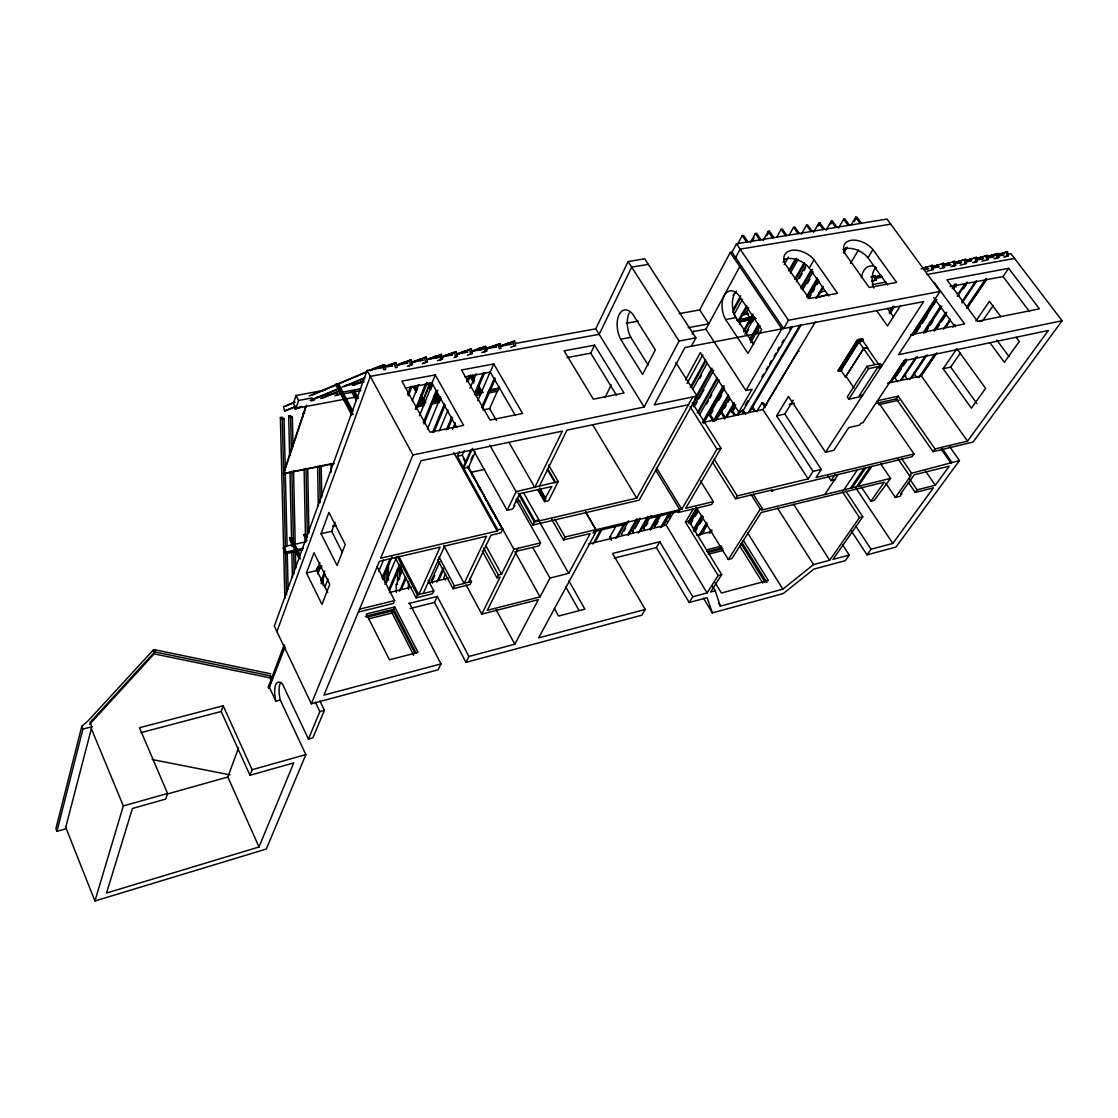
<?xml version="1.0" encoding="UTF-8"?>
<svg xmlns="http://www.w3.org/2000/svg" width="1118" height="1118" viewBox="0 0 1118 1118"><rect width="100%" height="100%" fill="white"/><g stroke="black" fill="none" stroke-linecap="round" stroke-linejoin="round"><path stroke-width="1.5" d="M397.505 581.206L397.505 569.048M399.475 579.306L399.475 567.119M401.041 573.716L401.055 566.756M408.405 589.382L408.433 581.584M89.58 724.366L154.158 653.862L155.123 649.837M270.863 673.833L153.683 649.53L87.959 720.984L81.782 726.267L55.9 828.662L56.948 831.317L65.291 828.955L91.872 726.742L90.083 722.424L154.731 651.892L270.57 675.887L272.471 679.968M56.948 831.317L82.928 729.062L81.782 726.267M280.786 682.469A18.852 7.015 75.7 0 0 280.269 700.008L305.871 754.608L266.294 849.037L94.932 900.968L123.329 805.924L91.355 728.684M325.198 390.112L296.004 395.52L293.419 403.444L295.963 408.377L354.182 397.393M167.574 793.487L165.73 799.077L132.413 808.482L106.517 893.044L258.999 846.997L293.713 762.923L249.971 775.277L221.182 711.481L223.167 705.765L139.484 727.734L167.574 793.487L123.329 805.924M295.963 408.377L298.562 400.468L296.004 395.52M305.829 406.393L283.287 473.641L334.268 463.649M283.511 474.074L306.611 405.191M305.773 541.811L283.79 546.744L283.217 548.379L285.803 553.662L302.712 549.832M339.299 388.505L339.998 386.521L342.933 392.069L342.234 394.039L361.016 390.531M285.803 553.662L286.376 552.026L283.79 546.744M392.697 365.782L367.095 370.435L274.315 626.122L311.363 703.781L438.102 669.808L440.967 663.896L409.565 603.287M276.929 631.6L370.31 376.375L599.178 334.324L631.684 267.132L648.314 264.365M373.608 369.164L372.252 369.024L379.631 366.271L380.567 367.99M258.999 846.997L227.834 777.01L238.511 748.04M306.472 572.989L313.99 552.739L329.754 584.365L321.97 604.391L306.472 572.989L316.869 570.571L319.804 562.787M321.048 533.719L328.944 512.435L345.252 544.494L337.063 565.54L321.048 533.719L331.669 531.343L335.107 522.232M270.528 679.269L270.57 675.887M284.95 647.308L268.879 688.185L268.334 687.025L284.154 644.709M268.879 688.185L284.727 645.897M317.819 574.023L320.88 565.918M321.048 580.843L324.779 571.102M321.146 583.778L324.877 574.037M249.971 775.277L252.109 769.715L223.167 705.765M324.905 587.104L328.035 579.012M407.525 394.542L410.683 386.479M408.349 395.87L412.137 386.199M412.221 400.733L418.593 384.578M415.337 409.398L425.609 383.67M416.776 409.132L427.048 383.39M423.429 399.098L428.585 386.227M421.724 404.353L429.466 385.039M456.829 427.579L431.967 383.111L435.265 374.893L401.893 381.126L430.011 432.191L463.635 425.399L435.265 374.893M419.529 415.686L432.498 383.46M423.261 422.646L436.313 390.545M424.015 423.96L437.739 390.266M311.363 703.781L412.905 454.97L367.095 370.435M437.529 401.558L438.27 399.755L435.782 395.283M427.495 428.893L440.688 396.75M459.764 353.484L458.506 353.33L466.192 350.563L467.142 352.24M432.54 432.554L444.475 403.738M433.924 432.275L445.216 405.065M319.902 700.944L324.416 710.349L312.914 737.81L308.428 739.054L319.86 711.593L315.346 702.16M378.736 571.41L383.418 560.146M439.304 430.933L448.011 410.082M381.965 578.09L390.098 558.776M382.58 579.404L392.069 556.862M446.403 429.759L451.784 416.972M466.611 381.825L469.294 375.438M447.773 429.48L452.497 418.3M468.023 381.559L470.72 375.173M385.039 584.365L396.611 557.071M452.566 429.186L455.264 422.828M470.007 388.156L476.128 373.761M388.84 589.591L399.657 564.311M389.427 590.863L400.258 565.582M474.507 393.508L483.395 372.783M475.22 394.836L484.807 372.518M396.247 592.344L396.247 584.532L402.48 570.11M477.791 400.593L490.047 372.252M515.412 415.519L490.285 372.112L493.807 363.965L461.496 370.002L490.061 420.061L522.581 413.478L493.807 363.965M377.073 566.449L394.612 600.562L393.354 603.454L358.347 612.091M470.748 450.233L463.327 467.031L457.346 456.242L459.344 451.644M399.392 591.268L405.568 577.07M401.334 589.382L406.141 578.341M481.634 407.343L494.631 377.549M413.73 655.274L392.097 613.013L394.738 606.962L366.341 613.992L389.469 659.83L418.048 652.353L394.738 606.962M482.319 408.643L495.344 378.848M465.982 461.944L462.237 455.222L464.249 450.624M496.462 420.522L489.642 408.615L499.271 386.814M509.235 442.84L534.781 487.476L562.368 431.115L421.081 460.7L380.665 558.231L497.231 531.008L497.803 529.82L463.677 468.302L472.439 448.444L507.139 510.353L512.128 509.221L514.21 506.775L514.853 505.476L513.819 505.713L519.591 493.737L551.817 486.498L544.186 499.97L538.177 489.474M470.944 459.875L472.97 455.305M467.52 466.192L502.681 529.415L468.568 467.254L475.346 451.993M428.152 580.214L433.798 590.919L432.47 593.798L416.106 597.837L417.405 594.958L397.337 556.498M417.405 594.958L418.775 594.608L440.087 547.107L379.379 561.334L323.954 695.103L440.967 663.896M432.652 583.093L431.324 580.577L439.849 561.739M434.692 575.574L432.554 580.284L431.324 580.577M436.789 582.157L443.217 568.07M438.731 580.298L443.748 569.328M445.285 574.4L443.846 577.531L445.174 580.032M434.511 602.448L437.292 596.425L468.931 656.448L465.982 662.331L434.511 602.448L410.124 608.527M437.711 559.894L453.069 588.725L454.411 585.846L464.138 583.456L486.554 536.221L444.643 546.045L423.219 593.518L433.798 590.919M469.853 578.635L471.475 581.653L470.105 584.518L453.069 588.725M507.139 510.353L516.111 491.654L558.203 481.579L548.603 465.018M515.566 343.422L595.768 328.832L628.092 261.556L644.723 258.817L695.899 337.846L691.357 346.273M502.681 529.415L501.032 532.825L490.998 535.187L468.47 582.38L471.475 581.653M567.092 357.606L590.737 353.148L594.608 345.155L624.026 392.977L593.351 399.182L564.101 350.856L594.608 345.155M539.239 486.47L566.952 430.151L688.548 404.688M482.277 550.978L496.993 577.88L498.404 575.029L501.521 574.261L513.903 549.287L540.567 542.887L516.041 499.48M466.08 584.91L481.774 614.117L500.109 577.112L496.993 577.88M518.207 548.253L487.294 610.33L540.05 596.872L549.972 578.062L568.713 573.366L590.136 533.552L563.514 539.952L551.635 519.185M517.41 497.762L532.853 525.069L534.949 520.848L538.96 519.912L523.448 492.605M537.744 489.67L544.578 501.591L545.542 499.662L544.186 499.97M538.373 521.086L538.96 519.912M558.203 481.579L548.617 500.668L544.578 501.591M605.076 397.239L611.294 384.927M540.567 542.887L539.058 545.836L516.74 551.202M563.514 539.952L565.037 537.017L596.006 529.597L585.65 511.834M468.931 656.448L514.825 644.206L538.331 599.653L481.774 614.117M412.905 454.97L644.15 407.022L679.115 341.032L695.899 337.846M679.185 313.641L699.672 309.924L730.236 252.472L732.01 252.179L736.496 243.752L887.021 219.058L940.028 291.449L898.509 354.699L1062.1 320.74L1010.938 253.702L1007.514 254.331M737.293 244.814L742.212 235.605L743.498 235.395L747.928 241.879M692.294 334.072L693.929 330.998M594.734 529.904L593.043 533.048L595.712 532.406L538.652 637.861L645.226 609.436L612.552 553.452L659.802 541.741L692.783 596.76L689.177 602.518L656.378 547.61L659.802 541.741M750.36 242.662L755.321 233.48L756.593 233.271L761.037 239.727M594.301 532.741L596.006 529.597M752.456 240.929L754.105 237.868M692.182 331.78L705.891 329.209L739.781 266.587M593.029 544.103L601.302 528.884M594.986 542.3L601.61 530.128M685.558 379.771L700.371 352.589L738.746 411.997L742.813 411.117L792.382 326.847M733.142 295.501L734.819 292.455M763.161 240.552L768.164 231.398L769.422 231.188L773.866 237.617M766.92 235.772L769.422 231.188M687.081 383.488L702.761 354.811M690.309 387.387L705.458 359.87M733.184 309.462L740.731 295.753M691.511 387.149L705.821 361.17M732.737 312.285L740.298 298.576M611.546 540.148L609.827 537.199L615.697 526.564M692.699 389.399L707.037 363.434M742.45 299.331L734.037 314.549L753.686 344.344M776.912 236.918L781.119 229.302L782.376 229.092L786.834 235.493M699.784 378.471L701.475 375.424M518.025 493.178L534.362 522.022L636.715 498.125L692.699 396.946M615.808 538.555L624.235 523.378M617.765 536.766L625.353 523.112M694.921 398.609L711.9 368.115M738.201 320.838L746.67 305.633M626.918 522.372L625.996 524.021L594.986 531.469M675.817 362.567L697.129 396.024L639.133 500.165L532.853 525.069M692.699 404.464L712.236 369.401M739.417 320.6L747.048 306.933M628.749 520.806L621.147 534.46L622.237 534.194M623.928 531.148L625.633 528.115M693.384 406.812L713.815 370.226M739.333 324.499L741.891 319.93M750.318 318.56L746.139 312.313L748.683 307.757M789.364 234.864L793.612 227.275L794.856 227.08L799.314 233.452M695.396 405.051L697.101 402.005M698.806 398.944L703.921 389.805M628.009 534.264L636.505 519.129M628.26 535.522L637.623 518.864M697.255 412.919L716.945 377.912M743.47 330.732L752.875 314.018M698.415 412.668L717.267 379.198M743.819 332.032L753.239 315.304M783.103 262.255L784.808 259.222M639.929 518.123L632.243 531.763L633.333 531.497M635.052 528.465L639.314 520.89M699.393 414.932L719.126 379.952M744.881 334.338L754.315 317.61M784.249 264.575L788.511 257M801.34 234.277L806.469 225.193L807.699 224.998L812.171 231.342M706.548 404.045L708.267 401.013M709.986 397.966L711.705 394.92M746.922 332.591L748.641 329.544M638.294 533.076L647.727 516.446M640.251 531.288L647.979 517.69M702.37 422.506L723.094 386.073M749.843 339.006L758.479 323.815M788.581 270.863L795.471 258.761M703.515 422.269L724.254 385.836M750.164 340.291L758.815 325.114M789.797 270.64L796.687 258.551M651.025 515.468L643.283 529.08L644.359 528.814M703.529 423.261L708.7 414.191L709.832 413.953L713.675 419.977M646.092 525.795L647.811 522.763M709.105 415.533L724.688 388.212M750.639 342.695L760.156 325.995M790.342 273.044L798.098 259.46M813.597 232.264L818.753 223.209L819.983 223.013L824.469 229.316M651.892 516.376L650.956 518.025L678.878 511.317M711.118 413.772L712.851 410.739M718.916 400.118L721.501 395.562M757.012 333.36L758.731 330.327M818.264 226.032L819.983 223.013M650.215 528.87L658.013 515.286M650.438 530.114L658.236 516.53M712.935 421.584L728.391 394.682M794.66 279.29L804.177 262.702M714.081 421.332L728.684 395.94M795.862 279.081L804.527 264.002M661.325 514.308L654.379 526.382L655.455 526.117M715.143 420.759L720.355 411.704L721.487 411.466L725.33 417.475M716.051 420.228L722.885 408.363M656.322 524.608L658.069 521.589M718.874 415.994L729.341 398.134M796.561 281.443L806.106 264.868M826.062 230.224L831.261 221.182L832.477 220.987L836.977 227.261M724.45 408.336L726.169 405.359M727.902 402.368L729.621 399.378M799.482 278.214L802.095 273.7M803.828 270.682L805.561 267.677M830.744 223.991L832.477 220.987M828.704 295.935L809.25 268.027L814.03 259.767A18.237 11.487 28.7 0 0 791.614 250.362A18.237 11.487 28.7 0 0 785.675 264.673L809.069 298.562L837.522 293.307L814.03 259.767M660.486 527.668L669.207 512.603M661.563 527.403L670.297 512.337M724.59 419.068L734.107 402.662M800.837 287.647L811.319 269.592M671.066 511.974L664.064 524.021L666.887 520.75M726.155 417.07L727.902 414.051M726.588 417.335L734.372 403.919M801.159 288.933L812.52 269.382M668.634 517.746L670.381 514.727M731.438 412.081L735.77 404.632M802.584 289.786L813.079 271.758M838.43 228.184L843.685 219.17L844.887 218.974L849.387 225.235M588.515 544.019L666.146 525.111L674.028 511.569M733.422 410.348L735.155 407.371M807.266 283.567L809.893 279.053M705.891 329.209L745.902 390.545L781.859 328.874L730.236 252.472M940.028 291.449L788.47 320.251L783.648 328.524L732.01 252.179M585.525 512.058L595.88 529.82L681.77 509.221L716.987 449.143L720.984 448.234L692.154 402.732M737.028 415.085L752.079 389.26L745.902 390.545M806.847 295.949L817.398 277.949M738.146 414.834L740.759 410.376M807.14 297.234L817.705 279.234M745.245 405.219L747.872 400.761M761.847 376.976L763.594 373.999M766.207 369.541L767.954 366.564M769.701 363.588L771.448 360.611M774.075 356.153L775.822 353.19M777.569 350.214L779.316 347.237M781.929 342.779L783.676 339.802M789.797 329.391L791.544 326.428M808.146 298.157L818.711 280.171M851.287 224.718L855.689 217.227L856.891 217.032L861.405 223.265M809.32 297.933L811.081 294.942M812.842 291.938L814.603 288.947M817.244 284.447L819.005 281.457M854.25 221.518L856.011 218.527M720.984 448.234L685.683 508.271L713.368 501.633L700.469 480.908M748.235 412.668L800.069 325.086M815.916 298.282L823.002 286.32M843.377 251.885L846.033 247.399M749.353 412.416L801.215 324.863M817.09 298.073L823.295 287.592M843.671 253.185L847.22 247.204M692.783 596.76L707.107 592.945L718.119 575.574L685.488 522.078L693.426 508.704M688.45 521.813L696.458 508.369M685.488 522.078L689.023 521.226L696.975 507.851M688.632 523.042L697.52 508.103M689.82 523.839L697.842 510.395M756.648 411.787L761.987 402.815L763.091 402.578L765.425 406.127M690.868 523.573L692.657 520.597M695.326 516.111L698.009 511.625M703.767 422.311L762.881 409.565L815.623 321.537M850.491 263.359L858.526 249.929M645.226 609.436L641.76 615.221L465.982 662.331M693.314 529.541L701.377 516.111M693.467 530.77L702.425 515.859M694.278 531.651L703.25 516.74M695.312 531.399L697.115 528.409M699.812 523.937L702.509 519.465M713.368 501.633L711.635 504.511L678.151 512.561L679.828 509.682L655.637 470.049M699.547 534.334L706.758 522.427M887.566 285.048L867.973 257.741L872.934 249.58A17.93 11.054 29.5 0 0 850.952 240.342A17.93 11.054 29.5 0 0 845.585 254.303L869.175 287.466L896.594 282.407L872.934 249.58M699.686 535.564L706.911 523.657M707.484 524.594L702.956 532.028L703.991 531.777M712.446 462.097L735.504 498.768L737.265 495.903L808.188 478.895L813.079 471.377L776.619 415.84L788.456 396.415L825.531 452.259L833.818 450.33L848.744 427.579L859.588 425.106L860.804 423.261L862.914 422.786L903.959 360.779L1048.335 330.481L967.517 441.149L935.011 448.947L933.069 451.672L896.356 398.902L877.085 403.179M709.147 533.216L710.964 530.239M710.182 532.951L711.998 529.988M776.619 415.84L784.808 414.051L793.305 400.202M863.054 340.417L858.554 341.801L840.135 371.064L858.261 341.381C865.905 341.381 863.557 336.784 857.296 339.942L837.955 370.715L841.77 370.561M838.248 371.134L857.59 340.361L863.25 339.229M861.712 339.872L857.785 340.655L839.185 371.092L858.079 341.074L863.306 340.026M863.348 340.836L859.043 342.038L841.085 370.547L845.46 376.948L863.976 348.397M696.081 507.181L728.307 559.503L760.282 509.081L762.392 508.55L753.266 494.184M845.46 376.948L863.529 348.481L867.61 347.656L863.11 341.214M762.392 508.55L761.386 510.157L890.557 478.378L880.76 463.942M689.023 521.226L721.669 574.638L710.629 592.009L715.254 590.779L720.313 606.138L782.852 589.158L813.541 564.562L829.696 560.258L859.476 517.62L862.816 516.768L845.781 491.04M889.341 312.048L893.058 306.206M874.625 364.412L863.739 348.76L867.61 347.656M889.495 313.306L893.226 307.45M889.9 313.865L894.582 306.514M900.591 305.507L887.496 325.967L876.582 310.552M848.8 399.21L868.518 368.647L881.809 365.852L880.229 363.588L866.939 366.355L847.262 396.946L848.8 399.21L861.95 396.345M825.531 452.259L923.65 301.608L684.999 347.488L654.268 404.912L697.129 396.024M784.808 414.051L821.311 469.42L816.014 477.512L914.021 453.978L877.323 400.761L898.215 396.149L935.011 448.947M912.036 335.512L935.85 299.275M913.085 335.302L935.948 300.532M913.923 334.645L936.912 299.68M915.684 333.318L920.449 326.093M922.35 323.2L927.101 315.975M890.054 382.552L905.37 359.409M923.566 331.934L940.811 305.899M952.298 288.556L955.163 284.21M891.074 382.328L906.405 359.199M923.65 333.164L940.895 307.143M953.347 288.346L956.225 284.014M897.6 381.769L894.652 377.563L906.223 360.122M924.516 332.507L941.859 306.346M953.43 288.905L956.309 284.545M896.636 375.9L901.415 368.688M903.33 365.796L906.195 361.477M925.327 332.633L928.206 328.301M930.12 325.408L932.985 321.09M827.53 475.276L831.037 480.6L834.853 474.857M900.521 380.288L915.921 357.201M934.215 329.796L945.758 312.481M957.315 295.166L965.016 283.623M824.735 494.575L838.109 474.521M901.527 380.078L917.375 356.53M934.285 331.026L946.806 312.271M957.399 296.41L967.028 281.974M936.563 329.111L939.455 324.793M941.37 321.914L946.177 314.717M963.492 288.821L966.385 284.503M896.356 398.902L898.215 396.149M909.689 379.547L925.173 356.516M943.55 329.153L950.328 319.077M961.941 301.804L975.483 281.638M917.906 367.612L914.007 373.412L916.97 377.591M919.848 364.72L925.69 356.041M945.143 327.085L950.007 319.86M965.575 296.703L970.438 289.464M972.394 286.571L976.28 280.772M911.659 377.884L927.157 354.853M945.548 327.504L950.384 320.307M962.011 303.034L976.531 281.443M918.926 377.549L934.48 354.56M952.955 327.253L954.898 324.388M966.567 307.143L986.006 278.41M843.852 489.866L857.38 469.895M920.897 375.9L935.486 354.35M966.623 308.372L986.076 279.64M887.468 383.208L921.33 375.9L936.954 352.813M967.252 308.093L986.803 279.234M850.407 488.259L863.99 468.302M852.126 487.839L865.723 467.883M856.514 486.749L870.153 466.821M858.233 486.33L871.872 466.402M950.02 286.557L1003.042 276.537L1008.674 268.32L1039.419 308.834L977.523 321.341L946.946 279.849L1008.674 268.32M943.131 368.716L956.868 348.718L985.615 388.393L971.388 408.182L943.131 368.716L950.691 367.095L960.544 352.827M975.916 320.992L989.416 301.329L1000.764 316.548M993.287 305.424L982.638 320.838L979.564 321.453M861.265 486.917L870.866 501.297L884.212 482.193L761.162 512.533L731.885 558.581L728.307 559.503M862.816 516.768L832.98 559.391L849.261 555.045L842.623 544.829M890.557 478.378L874.22 500.459L870.866 501.297M914.021 453.978L912.092 456.717L774.243 489.908L771.49 491.403L772.454 489.866L735.504 498.768M849.261 555.045L845.278 560.677L813.876 569.09L783.327 593.518L712.32 612.902L703.446 598.144M897.908 458.729L909.661 475.905L911.575 473.221L959.454 460.602L949.517 446.431M885.791 483.255L895.378 497.454L910.932 475.597L909.661 475.905M850.924 530.309L867.023 554.849L871.062 549.231L892.807 543.432L933.39 487.867L915.195 492.451L908.375 482.473M915.195 492.451L917.081 489.838L935.305 485.254L949.252 466.15L914.258 474.773L900.549 494.002L901.946 493.653L900.074 496.266L895.378 497.454M959.454 460.602L895.965 547.079L867.023 554.849M1062.1 320.74L973.079 442.029L933.069 451.672M386.493 366.117L383.712 366.942L391.118 364.189L392.069 365.893M416.567 360.653L413.772 361.463L421.304 358.71L422.241 360.401M446.334 355.244L443.539 356.055L451.169 353.288L452.119 354.965M489.824 347.349L487.015 348.145L494.799 345.378L495.763 347.027M874.821 277.949L877.798 276.467M351.653 414.876L335.54 384.48L338.335 383.656L340.766 388.239M294.775 401.977L283.567 406.686L284.559 411.005L295.935 406.686M309.169 395.926L366.746 371.693M369.946 370.351L384.634 364.622L385.738 369.429L383.851 369.779L382.733 364.971M285.314 406.365L294.928 402.326M312.551 394.92L334.981 385.5M338.181 384.145L367.011 372.028M370.212 370.687L384.634 364.622M384.732 366.858L396.135 362.539L397.239 367.333L395.367 367.668L394.263 362.875M389.777 365.195L396.135 362.539M284.559 411.005L295.781 406.351M310.189 400.37L339.006 388.393M342.206 387.066L364.636 377.758M311.964 400.034L339.229 388.715M344.037 386.73L364.887 378.08M407.218 363.14L406.281 361.435L398.805 364.189L400.286 363.923M398.19 364.789L411.312 359.786L412.402 364.552L409.188 365.879M398.441 365.111L411.312 359.786M294.523 406.127L295.18 409.006L301.553 406.379M320.628 398.511L339.704 390.629M352.436 385.389L363.56 380.791M301.692 406.7L295.18 409.006M322.403 398.176L339.914 390.951M354.252 385.053L363.797 381.112M411.704 362.651L426.349 357.061L427.453 361.813L422.632 363.755M411.941 362.973L426.349 357.061M334.939 395.828L341.367 393.201M407.329 366.215L412.402 364.552M336.7 395.493L341.521 393.522M437.334 357.662L436.383 355.971L428.809 358.738L430.262 358.473M428.306 359.269L441.456 354.322L442.546 359.046L439.36 360.331M428.697 359.521L441.456 354.322M350.325 392.684L355.133 390.741M422.394 363.448L427.453 361.813M441.554 357.173L456.256 351.639L457.346 356.349L454.118 357.634M441.75 357.494L456.256 351.639M437.473 360.695L442.546 359.046M456.675 354.378L471.293 348.914L472.383 353.609L467.366 355.203M456.857 354.699L471.293 348.914M472.816 350.731L480.544 347.964L481.509 349.627M470.93 351.793L485.673 346.314L486.749 350.982L483.507 352.254M475.947 350.172L485.673 346.314M485.282 349.137L499.928 343.729L501.004 348.369L499.229 348.704L498.153 344.051M485.436 349.445L490.271 347.544M493.485 346.273L499.928 343.729M481.718 352.575L486.749 350.982M510.423 344.358L509.459 342.723L501.619 345.49L503.03 345.238M501.479 345.853L514.615 341.06L515.678 345.7L510.674 347.279M501.786 346.091L514.615 341.06M807.224 296.913L810.494 295.809M818.669 293.014L825.196 290.778M870.768 277.026L875.464 275.657L876.428 279.807L873.144 280.925M872.18 276.775L875.464 275.657M874.192 277.516L881.054 275.363L882.312 277.124L875.576 278.354M874.136 277.711L881.054 275.363M749.326 320.852L752.596 319.734M819.606 297.067L827.781 294.3M749.06 321.146L752.33 320.041M748.585 322.697L753.518 321.034M871.733 281.177L876.428 279.807M748.291 323.004L751.575 321.886M922.364 268.32L926.361 267.146L927.633 268.879M921.12 268.893L932.426 265.329L933.376 269.41L927.046 271.311M931.951 266.797L937.429 265.134L938.701 266.867M932.286 266.853L943.494 263.317L944.444 267.398L939.805 268.725M943.061 264.784L948.539 263.121L949.825 264.84M942.544 265.12L954.618 261.305L955.569 265.357L952.27 266.447M953.961 262.8L965.533 259.32L966.483 263.373L960.166 265.245M953.947 263.163L965.533 259.32M964.778 260.829L976.377 257.364L977.314 261.388L974.03 262.464M964.876 261.151L976.377 257.364M950.915 266.699L955.569 265.357M975.651 258.859L981.171 257.196L982.442 258.901M976.056 258.887L987.264 255.393L988.2 259.404L981.925 261.263M977.37 258.635L987.264 255.393M986.202 256.944L997.815 253.479L998.751 257.475L995.439 258.551M987.893 256.735L997.815 253.479M972.688 262.716L977.314 261.388M994.307 255.687L1007.444 251.732L1008.366 255.715L1005.054 256.791M999.143 254.443L1007.444 251.732M994.126 258.789L998.751 257.475M1003.74 257.042L1008.366 255.715M252.109 769.715L305.871 754.608M167.518 793.962L227.834 777.01M319.86 711.593L324.416 710.349M689.177 602.518L707.121 597.697L712.32 612.902M141.12 732.597L221.182 711.481M268.334 687.025L269.145 686.815L275.866 701.182L280.269 700.008M718.119 575.574L721.669 574.638M82.928 729.062L91.872 726.742M708.253 554.249L723.234 550.419M706.744 549.86L721.767 546.045M707.065 551.607L722.074 547.792M707.918 552.502L722.927 548.686M408.643 603.524L437.292 596.425M365.362 616.325L393.718 609.296L416.203 653.122M366.438 617.332L393.103 610.707L414.792 652.996M696.724 535.256L711.831 531.511M368.786 618.827L392.097 613.013M614.299 558.092L656.378 547.61M418.873 594.385L423.317 593.295M464.236 583.233L468.582 582.171M359.549 609.184L394.612 600.562M609.827 537.199L610.931 536.933M389.455 592.484L411.382 587.146M428.25 583.037L448.486 578.104M396.247 584.532L397.505 584.239M831.037 480.6L835.663 479.482M813.079 471.377L821.311 469.42M317.833 566.714L321.886 565.68M316.729 568.293L321.802 567.119M316.17 569.803L319.538 569.02M497.803 529.82L502.737 528.674M516.6 501.758L519.982 500.99M286.376 552.026L303.299 548.197M878.72 404.674L899.124 400.146M332.591 526.089L335.945 525.348M299.121 558.818L290.079 540.497L290.023 537.73L291.365 537.437L300.337 555.59M305.507 540.427L303.942 534.628L305.284 534.334L306.779 537.353M862.886 394.906L859.281 395.688L877.197 368.101L880.844 367.333M766.822 404.982L765.732 405.205L797.986 351.373L799.104 351.15M894.652 377.563L895.672 377.339M905.79 375.173L904.783 375.382L907.732 379.589M484.625 469.364L471.069 472.285L513.903 549.287M789.294 404.395L794.367 403.305M463.677 468.302L468.568 467.254M457.346 456.242L462.237 455.222M284.978 473.291L305.284 469.127M308.666 468.428L332.353 463.565M910.555 334.869L964.624 323.94L934.075 282.253M482.934 409.957L489.642 408.615M419.068 403.472L425.916 402.145M432.778 400.817L441.344 399.154M475.625 392.53L482.487 391.202M489.349 389.875L499.62 387.876M889.439 312.397L890.515 312.188M932.636 304.04L933.684 303.83M418.034 405.037L424.882 403.696M431.744 402.368L440.31 400.705M474.605 394.053L483.172 392.39M488.314 391.398L498.6 389.399M416.804 406.938L424.155 405.513M430.402 404.297L439.57 402.508M475.541 395.52L480.684 394.514M487.532 393.187L497.817 391.188M284.866 598.312L280.38 417.531L282.113 417.21L284.042 418.621L285.286 470.818M289.618 455.864L288.696 415.952L290.428 415.616L292.357 417.042L293.014 446.557M304.711 412.905L302.992 413.227L303.062 416.721M280.38 417.531L282.295 418.957L284.042 418.621M288.696 415.952L290.624 417.363L292.357 417.042M415.84 385.766L419.264 385.123M426.112 383.837L429.536 383.181M405.359 388.128L431.967 383.111M464.864 376.906L490.285 372.112M342.933 392.069L360.024 388.882M298.562 400.468L312.146 397.938M317.233 396.988L322.333 396.038M325.729 395.395L337.608 393.187M688.185 327.7L708.784 323.857L699.672 309.924M736.622 319.958L753.784 316.757M736.776 320.181L753.923 316.981M737.768 320.656L754.93 317.456M310.888 400.831L314.284 400.188M737.559 321.048L754.706 317.833M738.705 321.732L755.852 318.518M738.858 321.956L756.006 318.742M345.113 385.57L363.895 382.104M746.139 312.313L747.355 312.09M743.722 313.25L747.159 312.607M742.156 313.795L747.299 312.83M741.597 314.801L748.445 313.529M743.093 314.871L748.235 313.92M725.624 319.538L747.998 353.428L761.679 329.531L738.858 295.418A18.028 10.719 80.4 0 0 724.282 295.529A18.028 10.719 80.4 0 0 725.624 319.538L735.937 317.61A17.972 10.761 80.5 0 1 736.482 291.183M620.63 339.215L642.598 374.39L655.344 349.864L632.928 314.465A18.754 10.286 80 0 0 619.12 314.661A18.754 10.286 80 0 0 620.63 339.215L630.762 337.329L648.188 365.083M872.278 284.587L885.987 282.071M927.129 274.511L1014.543 258.426M335.54 384.48L337.007 384.215M396.107 365.167L408.056 362.987M411.466 362.372L423.415 360.192M426.824 359.577L452.427 354.909M457.541 353.987L467.785 352.114M471.195 351.499L483.144 349.319M486.554 348.704L496.797 346.846M500.207 346.217L512.156 344.051M626.276 323.27L638.224 321.104M923.552 269.62L928.695 268.683M932.119 268.054L938.98 266.811M942.404 266.182L950.971 264.631M954.395 264.002L961.242 262.758M964.68 262.129L971.556 260.885L970.284 259.18L969.208 259.362L970.494 261.067M976.671 259.949L983.519 258.705M986.956 258.076L993.804 256.833M997.228 256.204L1004.09 254.96M457.346 356.349L455.529 356.684L454.439 351.974M933.376 269.41L932.007 269.662L931.056 265.581L932.426 265.329M944.444 267.398L943.089 267.635L942.139 263.568L943.494 263.317M966.483 263.373L965.141 263.61L964.191 259.572M988.2 259.404L986.873 259.642L985.936 255.631M954.618 261.305L953.277 261.556L954.213 265.609M733.869 257.839L735.644 257.545L740.158 249.132L890.753 224.145M152.216 759.541L230.056 774.858M154.158 653.862L269.843 677.815M152.663 650.508L154.731 651.892M1002.608 255.225L1001.323 253.534L1000.275 253.73L1001.56 255.421M992.994 256.972L991.708 255.281L990.66 255.477L991.932 257.168M1003.042 276.537L1029.51 311.587M980.109 257.392L981.38 259.083M960.725 262.856L959.454 261.137L958.378 261.332L959.649 263.051M1016.234 337.315L1019.336 341.465L1004.341 362.316L990.157 343.044M947.463 263.317L948.735 265.036M996.837 340.054L1009.009 356.53M954.143 284.252L956.156 286.977M957.12 293L959.118 295.697M936.339 265.329L937.611 267.062M925.271 267.342L926.543 269.075M933.698 297.542L954.94 326.666M855.689 217.227L860.203 223.46M950.691 367.095L976.95 403.626M843.685 219.17L848.171 225.431M879.922 275.573L881.194 277.334M831.261 221.182L835.761 227.471M887.524 308.456L893.492 316.813M818.753 223.209L823.239 229.525M921.33 375.9L967.517 441.149M806.469 225.193L810.941 231.538M793.612 227.275L798.07 233.648M942.027 448.22L951.963 462.433M941.37 449.38L951.208 463.467M867.372 348.019L879.265 365.069M781.119 229.302L785.577 235.702M859.043 342.038L863.529 348.481M866.939 366.355L868.518 368.647M768.164 231.398L772.608 237.827M925.425 470.944L935.305 485.254M755.321 233.48L759.751 239.937M846.13 376.486L853.872 387.792M901.751 458.883L911.575 473.221M909.283 478.42L917.081 489.838M742.212 235.605L746.642 242.089M736.496 243.752L788.47 320.251M855.48 487.378L892.807 543.432M842.455 491.864L859.476 517.62M855.829 526.089L871.062 549.231M761.987 402.815L765.089 407.553M762.881 409.565L808.188 478.895M752.232 406.253L755.321 411.005M751.883 407.679L754.217 411.242M742.631 409.677L745.706 414.443M743.093 410.921L744.63 413.311M741.961 411.172L743.512 413.548M793.5 504.106L829.696 560.258M735.504 415.281L731.647 409.3L730.529 409.537L734.372 415.519M628.092 261.556L679.115 341.032M720.355 411.704L724.198 417.713M777.429 508.061L813.541 564.562M708.7 414.191L712.543 420.228M751.156 494.687L760.282 509.081M690.016 406.505L716.987 449.143M714.15 459.205L737.265 495.903M747.495 532.685L782.852 589.158M742.086 542.705L766.92 582.562M741.262 544.019L765.131 582.394M762.797 583.037L739.878 546.171L743.47 540.539L768.345 580.438L721.417 593.001L715.24 582.855M595.768 328.832L644.15 407.022M590.737 353.148L616.423 395.087M656.42 467.729L681.77 509.221M712.571 586.363L715.254 590.779M718.525 603.175L720.313 606.138M666.146 525.111L707.107 592.945M592.778 424.91L636.715 498.125M508.047 342.974L509.011 344.61M493.373 345.63L494.338 347.279M479.119 348.215L480.083 349.878M547.638 468.624L555.492 482.179M547.275 469.364L555.115 482.92M464.739 350.828L465.703 352.491M539.784 488.035L545.808 498.53M539.631 489.768L544.787 498.768M472.593 375.159L474.284 378.108M478.49 385.444L481.858 391.314M554.835 519.213L565.037 537.017M471.223 375.424L474.591 381.294M477.959 387.177L480.474 391.579M469.7 375.886L473.864 383.167M477.204 389.008L478.867 391.915M449.716 353.554L450.666 355.231M539.589 522.078L568.713 573.366M519.451 493.499L534.949 520.848M568.824 580.787L584.896 609.142L558.581 616.046L554.388 608.513M489.824 445.23L516.111 491.654M565.638 586.698L579.096 610.526M434.916 356.237L435.866 357.928M532.909 547.694L549.972 578.062M419.823 358.976L420.773 360.667M430.528 383.097L432.191 386.087M436.341 393.522L439.681 399.489M429.116 383.362L431.618 387.834M426.81 382.342L430.933 389.735M434.231 395.646L436.705 400.09M463.341 458.673L465.018 461.678M514.881 551.621L540.05 596.872M468.023 467.771L469.7 470.79M471.377 473.794L473.04 476.813M478.071 485.841L479.748 488.846M484.765 497.887L486.442 500.892M488.119 503.911L493.136 512.938M494.813 515.943L496.49 518.962M404.786 361.715L405.722 363.406M453.768 452.594L497.231 531.008M415.924 385.864L417.587 388.854M420.899 394.836L425.05 402.312M414.512 386.129L417 390.615M421.137 398.106L423.624 402.592M413.031 386.576L416.329 392.516M419.613 398.455L422.073 402.913M389.623 364.468L390.559 366.173M485.603 545.235L501.521 574.261M483.661 548.099L498.404 575.029M378.122 366.55L379.058 368.269M495.973 609.38L514.825 644.206M443.79 545.542L464.138 583.456M354.35 390.755L358.431 398.385M352.897 391.034L356.963 398.665M351.513 391.524L356.363 400.607M439.011 556.988L454.411 585.846M343.212 392.837L352.967 411.214M336.867 383.921L353.12 414.554M398.665 556.107L418.775 594.608M395.297 557.896L416.106 597.837M331.669 531.343L342.374 552.488M303.942 534.628L306.947 540.665M316.869 570.571L327.756 592.47M290.023 537.73L300.476 558.93M308.428 739.054L282.449 683.978A18.866 6.987 75.7 0 0 275.866 701.182M65.724 827.278L94.932 900.968M1006.13 251.969L1007.066 255.952M996.501 253.716L997.438 257.713M975.036 257.601L975.972 261.64M874.038 275.908L875.017 280.073M512.855 341.381L513.917 346.021M483.884 346.636L484.96 351.304M469.49 349.249L470.58 353.931M439.626 354.658L440.716 359.381M424.505 357.397L425.595 362.148M409.44 360.122L410.544 364.901M285.369 474.298L287.088 545.64M287.256 552.599L288.137 589.13M282.295 418.957L285.439 547.75M285.523 551.244L286.585 594.748M293.559 470.874L295.222 545.57M295.334 550.769L295.725 568.14M290.624 417.363L291.379 450.372M291.84 471.223L293.503 544.2M293.657 551.146L294.16 573.744M290.023 473.221L291.7 546.101M291.812 551.3L292.413 577.335M291.365 537.437L291.421 540.19M307.702 468.428L308.931 533.034M305.997 468.33L307.352 537.618M304.11 469.057L305.438 535.34M305.507 538.834L305.577 542.314M317.624 466.29L318.309 506.286M321.215 465.661L321.732 497.007M323.032 577.084L323.172 585.79M319.538 466.01L320.139 502.583M321.425 579.208L321.481 582.688M331.04 463.537L331.166 472.215M388.421 564.506L388.449 580.214M386.842 566.63L386.87 582.338M384.899 573.786L384.927 582.492M873.843 288.095A17.329 11.432 81.1 0 1 874.737 268.725M630.762 337.329A18.699 10.341 80.1 0 1 629.252 312.914M843.084 249.496A17.846 11.068 29.6 0 1 867.973 257.741M783.802 259.656A18.154 11.487 28.8 0 1 809.25 268.027M861.433 277.753A17.385 11.39 81 0 1 876.638 267.803"/></g></svg>
